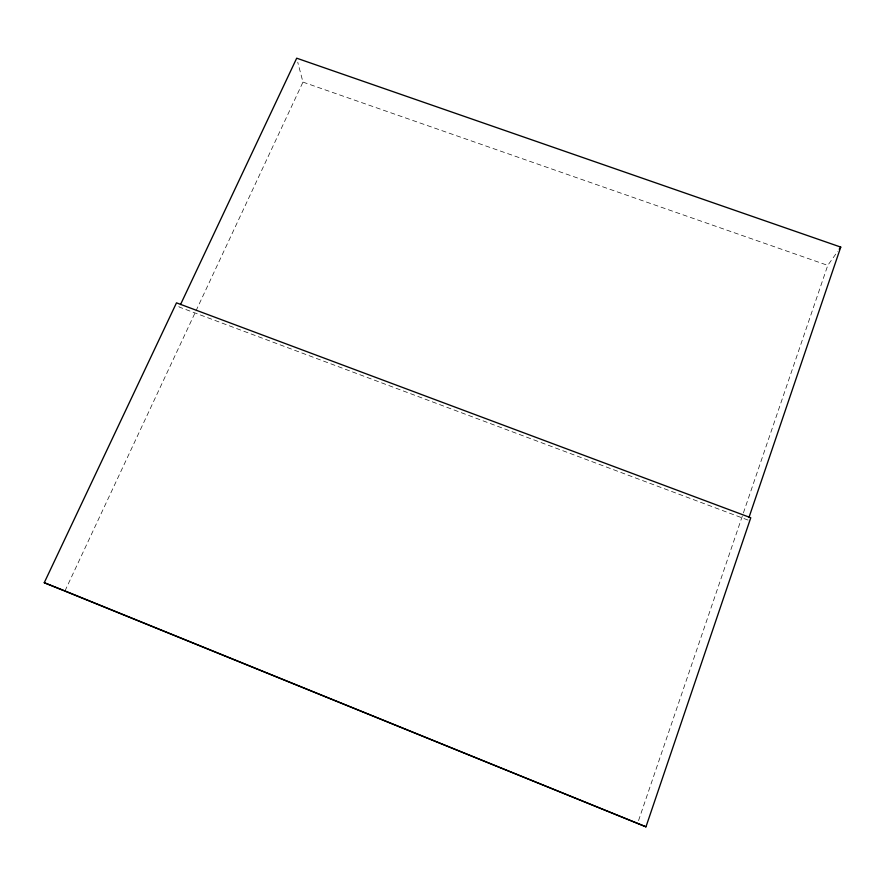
<?xml version="1.0" encoding="UTF-8"?>
<svg xmlns="http://www.w3.org/2000/svg" width="885" height="885" viewBox="0 0 885 885"><rect width="100%" height="100%" fill="white"/><g stroke="black" fill="none" stroke-linecap="round" stroke-linejoin="round"><path stroke-width="0.66" stroke-dasharray="4.42 3.32" d="M638.528 820.627L827.763 265.378L837.697 251.395M64.97 590.948L195.375 312.151M195.961 310.901L302.969 82.106L297.736 62.182M302.969 82.106L827.763 265.378M748.091 520.092L179.334 307.084L177.918 304.96"/><path stroke-width="1.33" d="M748.975 517.471L840.75 247.092L296.696 58.189L180.518 304.584M645.973 826.811L750.768 517.747L176.491 302.847L44.25 582.717L645.973 826.811L64.97 590.948M839.223 249.238L840.75 247.092M44.25 582.717L63.753 590.461"/></g></svg>
